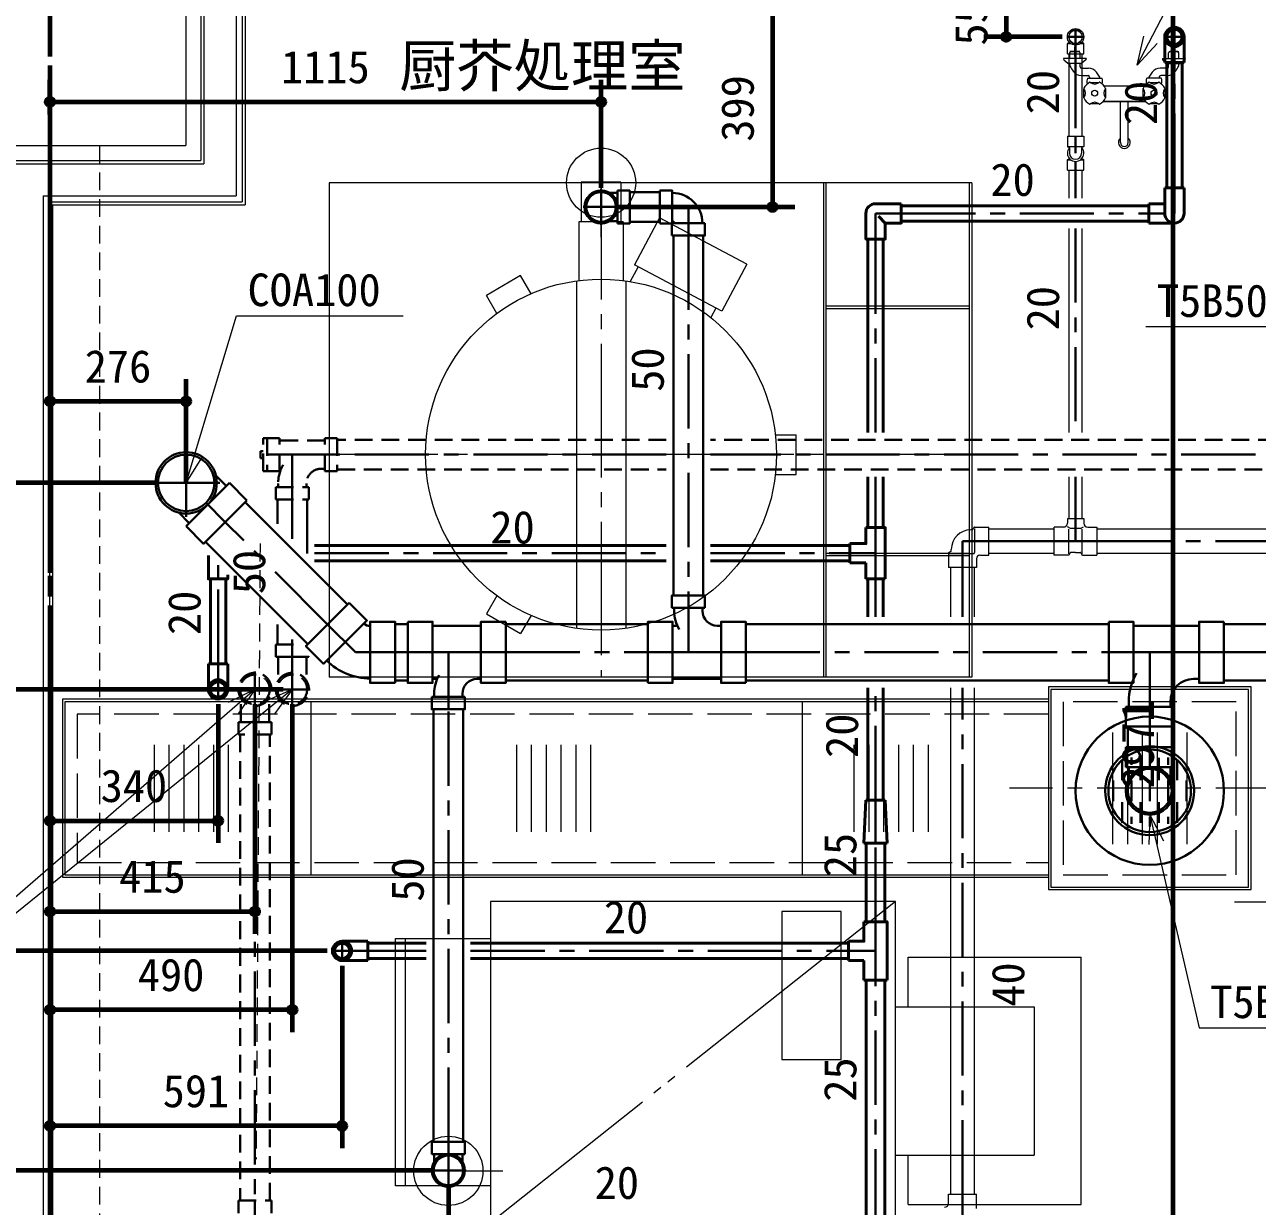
# Model space of a CAD drawing. Units: millimetres at full size, sheet at 1:30. Extents: x -16828 to 149130, y 47892 to 100313.
# Drawn here: x -5866 to -3372, y 61130 to 63521 of the extents above; entities that cross this region are included whole.
import ezdxf
from ezdxf.enums import TextEntityAlignment as Align

# ---------------------------------------------------------------- set-up
doc = ezdxf.new("R2010")
doc.units = ezdxf.units.MM
doc.header["$LTSCALE"] = 30
doc.header["$PDMODE"] = 32
doc.header["$PDSIZE"] = 15
for name, pattern in [('CHAIN1', [8, 5, -1, 1, -1]), ('CHAIN2', [12, 9, -1, 1, -1]), ('DASHED1', [1.8, 1.2, -0.6]), ('DASHED3', [4, 3, -1]), ('DOUBLE_CHAIN1', [8.8, 5, -1, 0.6, -0.6, 0.6, -1]), ('LONG_DOUBLE_CHAIN', [21.8, 18, -1, 0.6, -0.6, 0.6, -1])]:
    doc.linetypes.add(name, pattern=pattern)
for name, color, linetype, lineweight in [('0-0', 7, 'CHAIN2', 15), ('0-1', 7, 'Continuous', 15), ('2-0_通芯', 7, 'DOUBLE_CHAIN1', 15), ('2-1_躯体', 7, 'Continuous', 15), ('2-2_間仕切り芯', 7, 'DOUBLE_CHAIN1', 15), ('2-3_間仕切り', 7, 'Continuous', 15), ('2-B_金物', 7, 'Continuous', 15), ('3-2_AIHO56-排水接続', 7, 'Continuous', 15), ('3-4_AIHO30-厨房機器', 7, 'Continuous', 15), ('3-5_AIHO31-厨房機器中心線', 7, 'CHAIN2', 15), ('3-8_AIHO30-厨房機器LL', 7, 'Continuous', 15), ('3-9_AIHO32-厨房機器補助線', 7, 'LONG_DOUBLE_CHAIN', 15), ('9-6_無題7', 7, 'Continuous', 15), ('9-9_配管－汚水１：硬質塩ビ管（ＤＶ）', 2, 'Continuous', 30), ('9-A_配管－給水３：ＶＬＰ(ＶＤ)', 5, 'Continuous', 40), ('9-B_配管－給湯１２：ＨＴＬＰ（ＵＸ）', 3, 'Continuous', 20), ('9-E_配管－給湯１：ＣＵＰ(Ｍ)', 1, 'Continuous', 60)]:
    doc.layers.add(name, color=color, linetype=linetype, lineweight=lineweight)
doc.layers.add('4-8_AIHO12-部屋名', color=7, linetype='Continuous')
doc.styles.add('ＭＳ ゴシック', font='')
doc.styles.get('ＭＳ ゴシック').set_extended_font_data('MS Gothic')

msp = doc.modelspace()

# ---------------------------------------------------------------- linework, layer by layer
at = {"layer": '0-0', "color": 1, "lineweight": 60}
msp.add_line((-5815.04, 68105.86), (-5815.04, 49250.86), dxfattribs=at)
at = {"layer": '0-1'}
for p in [(-5540.04, 63845.86), (-6110.04, 63275.86)]:
    msp.add_line(p, (-5540.04, 63275.86), dxfattribs=at)
at = {"layer": '0-1', "linetype": 'DASHED1'}
msp.add_line((-5715.04, 63275.86), (-5715.04, 55775.86), dxfattribs=at)
at = {"layer": '2-0_通芯', "color": 1, "lineweight": 60}
msp.add_line((-5815.04, 68105.86), (-5815.04, 49619.89), dxfattribs=at)
at = {"layer": '2-1_躯体'}
for p in [(-5540.04, 63845.86), (-6110.04, 63275.86)]:
    msp.add_line(p, (-5540.04, 63275.86), dxfattribs=at)
at = {"layer": '2-2_間仕切り芯'}
msp.add_line((-3418.52, 61745.86), (831.97, 61745.86), dxfattribs=at)
at = {"layer": '2-3_間仕切り'}
for p, q in [((-5510.04, 63635.86), (-5510.04, 63245.86)), ((-5503.54, 63629.36), (-5503.54, 63239.36)), ((-5438.54, 63564.36), (-5438.54, 63174.36)), ((-5426.04, 63551.86), (-5426.04, 63161.86)), ((-5420.04, 63545.86), (-5420.04, 63155.86)), ((-5900.04, 63245.86), (-5510.04, 63245.86)), ((-5893.54, 63239.36), (-5503.54, 63239.36)), ((-5828.54, 63174.36), (-5438.54, 63174.36)), ((-5828.54, 63174.36), (-5828.54, 60778.36)), ((-5816.04, 63161.86), (-5816.04, 60778.36)), ((-5816.04, 63161.86), (-5426.04, 63161.86)), ((-5810.04, 63155.86), (-5420.04, 63155.86)), ((-5810.04, 63155.86), (-5810.04, 60790.86))]:
    msp.add_line(p, q, dxfattribs=at)
at = {"layer": '2-B_金物'}
for p, q in [((-3795.04, 62180.86), (-3795.04, 61770.86)), ((-3790.04, 62175.86), (-3790.04, 61775.86)), ((-3390.04, 62175.86), (-3790.04, 62175.86)), ((-3390.04, 61775.86), (-3390.04, 62175.86)), ((-5790.04, 62155.86), (-5790.04, 61795.86)), ((-3795.04, 62155.86), (-5790.04, 62155.86)), ((-5785.04, 62150.86), (-5785.04, 61800.86)), ((-3795.04, 62150.86), (-5785.04, 62150.86)), ((-5287.04, 62150.86), (-5287.04, 61800.86)), ((-4293.04, 62150.86), (-4293.04, 61800.86)), ((-3665.04, 62088.97), (-3665.04, 61862.75)), ((-3635.04, 62088.97), (-3635.04, 61862.75)), ((-3605.04, 62088.97), (-3605.04, 61862.75)), ((-3575.04, 62088.97), (-3575.04, 61862.75)), ((-3545.04, 62088.97), (-3545.04, 61862.75)), ((-3515.04, 62088.97), (-3515.04, 61862.75)), ((-5604.33, 62063.97), (-5604.33, 61887.75)), ((-5574.33, 62063.97), (-5574.33, 61887.75)), ((-5544.33, 62063.97), (-5544.33, 61887.75)), ((-5514.33, 62063.97), (-5514.33, 61887.75)), ((-5484.33, 62063.97), (-5484.33, 61887.75)), ((-5454.33, 62063.97), (-5454.33, 61887.75)), ((-4871.39, 62063.97), (-4871.39, 61887.75)), ((-4841.39, 62063.97), (-4841.39, 61887.75)), ((-4811.39, 62063.97), (-4811.39, 61887.75)), ((-4781.39, 62063.97), (-4781.39, 61887.75)), ((-4751.39, 62063.97), (-4751.39, 61887.75)), ((-4721.39, 62063.97), (-4721.39, 61887.75)), ((-4188.58, 62063.97), (-4188.58, 61887.75)), ((-4158.58, 62063.97), (-4158.58, 61887.75)), ((-4128.58, 62063.97), (-4128.58, 61887.75)), ((-4098.58, 62063.97), (-4098.58, 61887.75)), ((-4068.58, 62063.97), (-4068.58, 61887.75)), ((-4038.58, 62063.97), (-4038.58, 61887.75)), ((-5790.04, 61795.86), (-3795.04, 61795.86)), ((-5785.04, 61800.86), (-3795.04, 61800.86)), ((-3795.04, 61770.86), (-3385.04, 61770.86)), ((-3790.04, 61775.86), (-3390.04, 61775.86))]:
    msp.add_line(p, q, dxfattribs=at)
at = {"layer": '2-B_金物', "linetype": 'DASHED3'}
for p, q in [((-3415.04, 62150.86), (-3765.04, 62150.86)), ((-3765.04, 62150.86), (-3765.04, 61800.86)), ((-3415.04, 61800.86), (-3415.04, 62150.86)), ((-5760.04, 62125.86), (-5760.04, 61825.86)), ((-3795.04, 62125.86), (-5760.04, 62125.86)), ((-5760.04, 61825.86), (-3795.04, 61825.86)), ((-3765.04, 61800.86), (-3415.04, 61800.86))]:
    msp.add_line(p, q, dxfattribs=at)
at = {"layer": '2-B_金物', "linetype": 'CHAIN1'}
msp.add_line((-3306.54, 61975.86), (-3873.54, 61975.86), dxfattribs=at)
at = {"layer": '2-B_金物'}
msp.add_lwpolyline([(-3385.04, 61770.86), (-3385.04, 62180.86), (-3795.04, 62180.86)], dxfattribs=at)
at = {"layer": '3-2_AIHO56-排水接続'}
for p, q in [((-4700.04, 63090.86), (-4700.04, 63310.86)), ((-4590.04, 63200.86), (-4810.04, 63200.86)), ((-5009.04, 61311.86), (-5009.04, 61091.86)), ((-5119.04, 61201.86), (-4899.04, 61201.86))]:
    msp.add_line(p, q, dxfattribs=at)
at = {"layer": '3-2_AIHO56-排水接続', "linetype": 'DASHED1'}
msp.add_line((-5390.04, 62470.86), (-5398.04, 61225.86), dxfattribs=at)
at = {"layer": '3-2_AIHO56-排水接続'}
for centre in [(-4700.04, 63200.86), (-5009.04, 61201.86)]:
    msp.add_circle(centre, 70, dxfattribs=at)
at = {"layer": '3-4_AIHO30-厨房機器'}
for p, q in [((-5250.04, 63200.86), (-5250.04, 62200.86)), ((-4740.04, 63200.86), (-5250.04, 63200.86)), ((-3950.04, 63200.86), (-4660.04, 63200.86)), ((-3950.04, 63200.86), (-3950.04, 62200.86)), ((-3950.04, 62200.86), (-5250.04, 62200.86)), ((-4924.04, 61746.86), (-4924.04, 61096.86)), ((-4104.04, 61746.86), (-4924.04, 61746.86)), ((-4104.04, 61096.86), (-4104.04, 61746.86)), ((-5116.04, 61671.86), (-4924.04, 61671.86)), ((-4079.04, 61633.86), (-3729.04, 61633.86)), ((-4079.04, 61533.86), (-4079.04, 61633.86)), ((-3729.04, 61133.86), (-3729.04, 61633.86)), ((-4104.04, 61533.86), (-3824.04, 61533.86)), ((-3824.04, 61533.86), (-3824.04, 61233.86)), ((-4104.04, 61233.86), (-3824.04, 61233.86)), ((-4079.04, 61133.86), (-4079.04, 61233.86)), ((-4079.04, 61133.86), (-3729.04, 61133.86))]:
    msp.add_line(p, q, dxfattribs=at)
msp.add_lwpolyline([(-4334.04, 61426.86), (-4214.04, 61426.86), (-4214.04, 61726.86), (-4334.04, 61726.86)], close=True, dxfattribs=at)
msp.add_lwpolyline([(-4924.04, 61171.86), (-5116.04, 61171.86), (-5116.04, 61671.86)], dxfattribs=at)
msp.add_circle((-4700.04, 62650.86), 355, dxfattribs=at)
at = {"layer": '3-5_AIHO31-厨房機器中心線'}
for p, q in [((-4700.04, 63234.81), (-4700.04, 62200.86)), ((-3950.04, 62650.86), (-5250.04, 62650.86))]:
    msp.add_line(p, q, dxfattribs=at)
at = {"layer": '3-8_AIHO30-厨房機器LL'}
for p, q in [((-4740.04, 63201.87), (-4740.04, 63121.87)), ((-4660.04, 63201.87), (-4740.04, 63201.87)), ((-4660.04, 63201.87), (-4660.04, 63121.87)), ((-4250.04, 63200.86), (-4250.04, 62200.86)), ((-4245.04, 63200.86), (-4245.04, 62200.86)), ((-3955.04, 63200.86), (-3955.04, 62200.86)), ((-4581.56, 63130.05), (-4632.31, 63034.67)), ((-4405, 63036.1), (-4581.56, 63130.05)), ((-4655.04, 63121.87), (-4745.04, 63121.87)), ((-4745.04, 63121.87), (-4745.04, 63003.29)), ((-4655.04, 63121.87), (-4655.04, 63003.29)), ((-4625.25, 63030.91), (-4641.19, 63000.95)), ((-4455.75, 62940.72), (-4632.31, 63034.67)), ((-4405, 63036.1), (-4455.75, 62940.72)), ((-4862.9, 63012.95), (-4932.18, 62972.95)), ((-4841.77, 62976.34), (-4862.9, 63012.95)), ((-4750.04, 63002.32), (-4750.04, 62299.4)), ((-4650.04, 63002.32), (-4650.04, 62299.4)), ((-4911.05, 62936.34), (-4932.18, 62972.95)), ((-3955.04, 62950.86), (-4245.04, 62950.86)), ((-4468.11, 62947.29), (-4478.32, 62928.11)), ((-3955.04, 62945.86), (-4245.04, 62945.86)), ((-4347.3, 62690.86), (-4305.04, 62690.86)), ((-4305.04, 62610.86), (-4305.04, 62690.86)), ((-4347.3, 62610.86), (-4305.04, 62610.86)), ((-3955.04, 62450.86), (-4245.04, 62450.86)), ((-3955.04, 62445.86), (-4245.04, 62445.86)), ((-4841.77, 62325.38), (-4862.9, 62288.78)), ((-5096.04, 61171.86), (-5096.04, 61671.86))]:
    msp.add_line(p, q, dxfattribs=at)
msp.add_lwpolyline([(-4911.05, 62365.38), (-4932.18, 62328.78), (-4862.9, 62288.78)], dxfattribs=at)
at = {"layer": '3-9_AIHO32-厨房機器補助線'}
msp.add_line((-4104.04, 61746.86), (-4924.04, 61096.86), dxfattribs=at)
at = {"layer": '9-6_無題7'}
for p, q in [((-3615.24, 63438.52), (-3299.22, 64044.63)), ((-3741.37, 63456.01), (-3741.37, 63476.01)), ((-3615.24, 63438.52), (-3602.22, 63497.09)), ((-3615.24, 63438.52), (-3574.68, 63482.73)), ((-3541.37, 63456.01), (-3541.37, 63476.01)), ((-3718.37, 63452.01), (-3764.37, 63452.01)), ((-3764.37, 63452.01), (-3764.37, 63451.17)), ((-3763.48, 63449.26), (-3755.43, 63442.48)), ((-3751.85, 63463.78), (-3749.62, 63466.01)), ((-3751.85, 63452.01), (-3751.85, 63463.78)), ((-3731.37, 63466.01), (-3751.37, 63466.01)), ((-3749.62, 63466.01), (-3733.12, 63466.01)), ((-3733.12, 63466.01), (-3730.87, 63463.76)), ((-3730.87, 63452.01), (-3730.87, 63463.76)), ((-3719.26, 63449.26), (-3727.31, 63442.48)), ((-3718.37, 63452.01), (-3718.37, 63451.17)), ((-3564.37, 63452.01), (-3518.37, 63452.01)), ((-3564.37, 63452.01), (-3564.37, 63451.17)), ((-3563.48, 63449.26), (-3555.43, 63442.48)), ((-3551.87, 63463.76), (-3549.62, 63466.01)), ((-3551.87, 63452.01), (-3551.87, 63463.76)), ((-3551.37, 63466.01), (-3531.37, 63466.01)), ((-3533.12, 63466.01), (-3549.62, 63466.01)), ((-3530.89, 63463.78), (-3533.12, 63466.01)), ((-3530.89, 63452.01), (-3530.89, 63463.78)), ((-3519.26, 63449.26), (-3527.31, 63442.48)), ((-3518.37, 63452.01), (-3518.37, 63451.17)), ((-3728.6, 63442.01), (-3754.14, 63442.01)), ((-3751.85, 63440), (-3751.85, 63442.01)), ((-3730.89, 63439.99), (-3730.87, 63439.99)), ((-3730.87, 63435.51), (-3730.87, 63442.01)), ((-3727.87, 63432.51), (-3713.72, 63432.51)), ((-3554.87, 63432.51), (-3569.03, 63432.51)), ((-3554.14, 63442.01), (-3528.6, 63442.01)), ((-3551.87, 63435.51), (-3551.87, 63442.01)), ((-3551.85, 63439.99), (-3551.87, 63439.99)), ((-3530.89, 63440), (-3530.89, 63442.01)), ((-3728.33, 63417.51), (-3714.87, 63417.51)), ((-3715.62, 63412.51), (-3687.12, 63412.51)), ((-3711.87, 63414.51), (-3711.87, 63412.51)), ((-3567.12, 63412.51), (-3595.62, 63412.51)), ((-3570.87, 63414.51), (-3570.87, 63412.51)), ((-3554.41, 63417.51), (-3567.87, 63417.51)), ((-3600.86, 63396.01), (-3681.88, 63396.01)), ((-3598.31, 63365.01), (-3684.43, 63365.01)), ((-3684.43, 63365.01), (-3598.31, 63365.01)), ((-3649.37, 63282.01), (-3649.37, 63365.01)), ((-3633.37, 63282.01), (-3633.37, 63365.01)), ((-5539.51, 62593.61), (-5437.77, 62931.37)), ((-5437.77, 62931.37), (-5100.27, 62931.37)), ((-3305.52, 62909.46), (-3598.02, 62909.46)), ((-5539.51, 62593.61), (-5537.66, 62653.58)), ((-5539.51, 62593.61), (-5507.93, 62644.62)), ((-5324.73, 62175.86), (-6469.77, 61248.96)), ((-5400.35, 62175.86), (-6469.77, 61248.96)), ((-5400.35, 62175.86), (-5454.32, 62149.64)), ((-5400.35, 62175.86), (-5433.98, 62126.17)), ((-5324.73, 62175.86), (-5379.54, 62151.47)), ((-5324.73, 62175.86), (-5360, 62127.33)), ((-3590.04, 61922.36), (-3592.08, 61862.4)), ((-3590.04, 61922.36), (-3490.09, 61491.05)), ((-3590.04, 61922.36), (-3561.83, 61869.41)), ((-3490.09, 61491.05), (-3197.59, 61491.05))]:
    msp.add_line(p, q, dxfattribs=at)
at = {"layer": '9-6_無題7', "color": 2, "lineweight": 30}
for p, q in [((-3645.71, 62033.73), (-3645.71, 61991.98)), ((-3627.15, 62023.49), (-3627.15, 62038.13)), ((-3608.6, 62037.27), (-3608.6, 61991.98)), ((-3590.04, 62023.49), (-3590.04, 62043.49)), ((-3571.48, 62037.27), (-3571.48, 61991.98)), ((-3552.93, 62023.49), (-3552.93, 62038.13)), ((-3534.37, 62033.73), (-3534.37, 61991.98)), ((-3608.6, 62005.86), (-3608.6, 62009.59)), ((-3571.48, 62005.86), (-3571.48, 62009.59)), ((-3664.26, 61991.74), (-3664.26, 61949.99)), ((-3627.15, 61991.74), (-3627.15, 61949.99)), ((-3590.04, 61991.74), (-3590.04, 61949.99)), ((-3552.93, 61991.74), (-3552.93, 61949.99)), ((-3515.82, 61991.74), (-3515.82, 61949.99)), ((-3645.71, 61947.58), (-3645.71, 61905.83)), ((-3608.6, 61947.58), (-3608.6, 61905.83)), ((-3608.6, 61935.86), (-3608.6, 61932.13)), ((-3571.48, 61947.58), (-3571.48, 61905.83)), ((-3571.48, 61935.86), (-3571.48, 61932.13)), ((-3534.37, 61947.58), (-3534.37, 61905.83)), ((-3627.15, 61918.24), (-3627.15, 61903.59)), ((-3590.04, 61918.24), (-3590.04, 61898.24)), ((-3552.93, 61918.24), (-3552.93, 61903.59))]:
    msp.add_line(p, q, dxfattribs=at)
at = {"layer": '9-6_無題7', "color": 2, "linetype": 'DASHED1', "lineweight": 30}
msp.add_lwpolyline([(-5375.73, 62684.36), (-5375.73, 62617.36), (-5383.73, 62617.36), (-5383.73, 62684.36)], close=True, dxfattribs=at)
msp.add_lwpolyline([(-5383.73, 62643.86), (-5389.23, 62643.86), (-5389.23, 62657.86), (-5383.73, 62657.86)], dxfattribs=at)
at = {"layer": '9-6_無題7'}
for centre in [(-3701.37, 63382.01), (-3581.37, 63382.01)]:
    msp.add_circle(centre, 6, dxfattribs=at)
at = {"layer": '9-6_無題7', "color": 2, "lineweight": 30}
for radius in [150, 90, 83.5]:
    msp.add_circle((-3590.04, 61970.86), radius, dxfattribs=at)
at = {"layer": '9-6_無題7'}
for centre, radius, start, end in [((-3761.87, 63451.17), 2.5, 180, 229.89908), ((-3720.87, 63451.17), 2.5, 310.10091, 0), ((-3561.87, 63451.17), 2.5, 180, 229.89908), ((-3520.87, 63451.17), 2.5, 310.10091, 0), ((-3754.14, 63444.01), 2, 229.89908, 270), ((-3743.85, 63440), 8, 180, 208.43881), ((-3645.36, 63493.33), 120, 208.43881, 213.93605), ((-3728.33, 63437.51), 20, 213.93605, 270), ((-3727.87, 63435.51), 3, 180, 270), ((-3728.6, 63444.01), 2, 270, 310.10091), ((-3713.72, 63412.51), 20, 37.36063, 90), ((-3793.2, 63351.82), 120, 32.62115, 37.36853), ((-3489.54, 63351.82), 120, 142.63145, 147.37883), ((-3569.03, 63412.51), 20, 90, 142.63936), ((-3554.14, 63444.01), 2, 229.89908, 270), ((-3554.87, 63435.51), 3, 270, 0), ((-3554.41, 63437.51), 20, 270, 326.06393), ((-3637.38, 63493.33), 120, 326.06393, 331.56117), ((-3538.89, 63440), 8, 331.56117, 0), ((-3528.6, 63444.01), 2, 270, 310.10091), ((-3701.37, 63382.01), 24, 113.59834, 155.48686), ((-3707.05, 63406.76), 10.32, 146.14497, 212.46432), ((-3714.87, 63414.51), 3, 0, 90), ((-3710.58, 63403.08), 1, 84.69443, 113.59834), ((-3701.37, 63502.23), 98.58, 264.69443, 275.30556), ((-3701.37, 63414.51), 14, 230.49223, 309.50775), ((-3692.16, 63403.08), 1, 66.40164, 95.30556), ((-3698.87, 63412.21), 8, 2.13161, 32.70181), ((-3701.37, 63382.01), 24, 23.59834, 66.40164), ((-3695.69, 63406.76), 10.32, 327.53566, 33.85501), ((-3581.37, 63382.01), 24, 113.59834, 156.40164), ((-3587.05, 63406.76), 10.32, 146.14497, 212.46432), ((-3583.87, 63412.21), 8, 147.29817, 177.86838), ((-3590.58, 63403.08), 1, 84.69443, 113.59834), ((-3581.37, 63502.23), 98.58, 264.69443, 275.30556), ((-3581.37, 63414.51), 14, 230.49223, 309.50775), ((-3572.16, 63403.08), 1, 66.40164, 95.30556), ((-3581.37, 63382.01), 24, 24.51312, 66.40164), ((-3567.87, 63414.51), 3, 90, 180), ((-3575.69, 63406.76), 10.32, 327.53566, 33.85501), ((-3722.45, 63391.21), 1, 145.36444, 185.30556), ((-3821.6, 63382.01), 98.58, 354.69443, 5.30556), ((-3722.45, 63372.8), 1, 174.69443, 203.59834), ((-3733.87, 63382.01), 14, 320.49223, 39.50775), ((-3668.65, 63382.01), 14.22, 140.92909, 219.07089), ((-3581.15, 63382.01), 98.58, 174.69443, 185.30556), ((-3680.29, 63391.21), 1, 354.69443, 23.59834), ((-3680.29, 63372.8), 1, 336.40164, 5.30556), ((-3602.45, 63391.21), 1, 156.40164, 185.30556), ((-3701.6, 63382.01), 98.58, 354.69443, 5.30556), ((-3602.45, 63372.8), 1, 174.69443, 203.59834), ((-3614.09, 63382.01), 14.22, 320.92909, 39.07089), ((-3548.87, 63382.01), 14, 140.49223, 219.50775), ((-3461.15, 63382.01), 98.58, 174.69443, 185.30556), ((-3560.29, 63391.21), 1, 354.69443, 34.63554), ((-3560.29, 63372.8), 1, 336.40164, 5.30556), ((-3701.37, 63382.01), 24, 203.59834, 246.40164), ((-3710.58, 63360.93), 1, 246.40164, 275.30556), ((-3701.37, 63261.78), 98.58, 84.69443, 95.30556), ((-3701.37, 63349.51), 14, 50.49223, 129.50775), ((-3692.16, 63360.93), 1, 264.69443, 293.59834), ((-3701.37, 63382.01), 24, 293.59834, 336.40164), ((-3581.37, 63382.01), 24, 203.59834, 246.40164), ((-3590.58, 63360.93), 1, 246.40164, 275.30556), ((-3581.37, 63261.78), 98.58, 84.69443, 95.30556), ((-3581.37, 63349.51), 14, 50.49223, 129.50775), ((-3572.16, 63360.93), 1, 264.69443, 293.59834), ((-3581.37, 63382.01), 24, 293.59834, 336.40164), ((-3641.37, 63282.01), 11.85, 132.46234, 47.53764), ((-3641.37, 63282.01), 8, 180, 0)]:
    msp.add_arc(centre, radius, start, end, dxfattribs=at)
at = {"layer": '9-9_配管－汚水１：硬質塩ビ管（ＤＶ）', "linetype": 'CHAIN1'}
for p, q in [((-4700.04, 63115.86), (-4700.04, 63187.86)), ((-4736.04, 63151.86), (-4664.04, 63151.86)), ((-4642.04, 63151.86), (-4670.04, 63151.86)), ((-4581.38, 63151.86), (-4642.04, 63151.86)), ((-4581.38, 63151.86), (-4523.38, 63151.86)), ((-4523.38, 63093.86), (-4523.38, 63151.86)), ((-4523.38, 63093.86), (-4523.38, 62365.86)), ((-5539.51, 62525.21), (-5539.51, 62662.01)), ((-5375.73, 62650.86), (-5324.73, 62650.86)), ((-5233.73, 62650.86), (-5324.73, 62650.86)), ((-5324.73, 62559.86), (-5324.73, 62650.86)), ((-4568.38, 62650.86), (-5233.73, 62650.86)), ((-3136.19, 62650.86), (-4478.38, 62650.86)), ((-5607.91, 62593.61), (-5471.11, 62593.61)), ((-5460.31, 62514.41), (-5499.21, 62553.31)), ((-5324.73, 62480.65), (-5324.73, 62559.86)), ((-5253.33, 62307.43), (-5460.31, 62514.41)), ((-4523.38, 62365.86), (-4523.38, 62250.86)), ((-5253.33, 62307.43), (-5196.76, 62250.86)), ((-5324.73, 62266.86), (-5324.73, 62277)), ((-5324.73, 62266.86), (-5324.73, 62205.86)), ((-5116.76, 62250.86), (-5196.76, 62250.86)), ((-5116.76, 62250.86), (-5091.04, 62250.86)), ((-5091.04, 62250.86), (-5009.04, 62250.86)), ((-4893.04, 62250.86), (-5009.04, 62250.86)), ((-5009.04, 62135.86), (-5009.04, 62250.86)), ((-4893.04, 62250.86), (-4605.38, 62250.86)), ((-4605.38, 62250.86), (-4523.38, 62250.86)), ((-4407.38, 62250.86), (-4523.38, 62250.86)), ((-4407.38, 62250.86), (-3673.04, 62250.86)), ((-3673.04, 62250.86), (-3590.04, 62250.86)), ((-3440.04, 62250.86), (-3590.04, 62250.86)), ((-3590.04, 62100.86), (-3590.04, 62250.86)), ((-3440.04, 62250.86), (-3188.04, 62250.86)), ((-5400.35, 62139.86), (-5400.35, 62211.86)), ((-5324.73, 62139.86), (-5324.73, 62211.86)), ((-5436.35, 62175.86), (-5364.35, 62175.86)), ((-5360.73, 62175.86), (-5288.73, 62175.86)), ((-5400.35, 62084.86), (-5400.35, 62145.86)), ((-5009.04, 61260.86), (-5009.04, 62135.86)), ((-3590.04, 62058.86), (-3590.04, 62100.86)), ((-5400.35, 62084.86), (-5400.35, 61141.61)), ((-3590.04, 62058.86), (-3590.04, 62015.36)), ((-5009.04, 61260.86), (-5009.04, 61232.86)), ((-5009.04, 61166.86), (-5009.04, 61238.86)), ((-5045.04, 61202.86), (-4973.04, 61202.86)), ((-5400.35, 61141.61), (-5400.35, 61050.61))]:
    msp.add_line(p, q, dxfattribs=at)
at = {"layer": '9-9_配管－汚水１：硬質塩ビ管（ＤＶ）'}
for p, q in [((-4667.04, 63180.36), (-4682.43, 63180.36)), ((-4667.04, 63185.36), (-4642.04, 63185.36)), ((-4667.04, 63185.36), (-4667.04, 63154.74)), ((-4581.38, 63181.86), (-4642.04, 63181.86)), ((-4581.38, 63118.36), (-4581.38, 63185.36)), ((-4667.04, 63118.36), (-4667.04, 63148.98)), ((-4667.04, 63123.36), (-4682.43, 63123.36)), ((-4642.04, 63121.86), (-4581.38, 63121.86)), ((-4556.88, 63093.86), (-4556.88, 63118.86)), ((-4489.88, 63118.86), (-4556.88, 63118.86)), ((-4553.38, 63093.86), (-4553.38, 62365.86)), ((-4493.38, 62365.86), (-4493.38, 63093.86)), ((-5458.19, 62587.25), (-5479.29, 62608.34)), ((-5451.83, 62593.61), (-5495.67, 62549.77)), ((-5451.83, 62593.61), (-5416.47, 62558.26)), ((-5539.51, 62505.93), (-5495.67, 62549.77)), ((-5213.02, 62347.73), (-5420.01, 62554.72)), ((-5354.73, 62559.86), (-5354.73, 62510.65)), ((-5294.73, 62450.65), (-5294.73, 62559.86)), ((-5533.15, 62512.29), (-5554.24, 62533.39)), ((-5500.62, 62474.11), (-5293.63, 62267.12)), ((-4556.88, 62340.86), (-4489.88, 62340.86)), ((-4552.06, 62334.58), (-4552.06, 62340.86)), ((-4494.86, 62334.68), (-4494.86, 62340.86)), ((-5354.73, 62307), (-5354.73, 62266.86)), ((-5091.04, 62307.86), (-5116.76, 62307.86)), ((-4943.04, 62304.76), (-5041.04, 62304.76)), ((-4605.38, 62307.86), (-4893.04, 62307.86)), ((-4555.38, 62304.76), (-4545.74, 62304.76)), ((-4464.94, 62304.76), (-4457.38, 62304.76)), ((-3673.04, 62307.86), (-4407.38, 62307.86)), ((-3490.04, 62304.76), (-3623.04, 62304.76)), ((-3188.04, 62307.86), (-3440.04, 62307.86)), ((-5116.76, 62193.86), (-5091.04, 62193.86)), ((-5041.04, 62196.96), (-5031.4, 62196.96)), ((-4950.6, 62196.96), (-4943.04, 62196.96)), ((-4893.04, 62193.86), (-4605.38, 62193.86)), ((-4457.38, 62196.96), (-4555.38, 62196.96)), ((-4407.38, 62193.86), (-3673.04, 62193.86)), ((-3623.04, 62196.96), (-3622.59, 62196.96)), ((-3501.71, 62196.96), (-3490.04, 62196.96)), ((-3440.04, 62193.86), (-3188.04, 62193.86)), ((-5042.54, 62160.86), (-4975.54, 62160.86)), ((-5037.71, 62167.15), (-5037.71, 62160.86)), ((-4980.52, 62167.04), (-4980.52, 62160.86)), ((-3632.35, 62150.83), (-3632.35, 62140.86)), ((-3547.95, 62150.72), (-3547.95, 62140.86)), ((-5039.04, 62135.86), (-5039.04, 61260.86)), ((-4979.04, 61260.86), (-4979.04, 62135.86)), ((-3638.54, 62140.86), (-3541.54, 62140.86)), ((-3634.54, 62100.86), (-3634.54, 62058.86)), ((-3545.54, 62058.86), (-3545.54, 62100.86)), ((-3638.54, 62018.86), (-3638.54, 62058.86)), ((-3638.54, 62018.86), (-3596.99, 62018.86)), ((-3632.04, 62018.86), (-3632.04, 61995.11)), ((-3541.54, 62018.86), (-3583.09, 62018.86)), ((-3548.04, 62018.86), (-3548.04, 61995.11)), ((-5042.54, 61235.86), (-5042.54, 61260.86)), ((-5042.54, 61235.86), (-5014.81, 61235.86)), ((-5037.54, 61235.86), (-5037.54, 61220.47)), ((-4975.54, 61235.86), (-5003.27, 61235.86)), ((-4980.54, 61235.86), (-4980.54, 61220.47))]:
    msp.add_line(p, q, dxfattribs=at)
at = {"layer": '9-9_配管－汚水１：硬質塩ビ管（ＤＶ）', "linetype": 'DASHED1'}
for p, q in [((-5258.73, 62679.46), (-5350.73, 62679.46)), ((-4568.38, 62680.86), (-5233.73, 62680.86)), ((1849.27, 62680.86), (-4478.38, 62680.86)), ((-5350.73, 62622.26), (-5347.08, 62622.26)), ((-5266.28, 62622.26), (-5258.73, 62622.26)), ((-5233.73, 62620.86), (-4568.38, 62620.86)), ((-4478.38, 62620.86), (-3132.54, 62620.86)), ((-5358.23, 62584.86), (-5291.23, 62584.86)), ((-5353.4, 62592.45), (-5353.4, 62584.86)), ((-5296.2, 62592.34), (-5296.2, 62584.86)), ((-5358.23, 62266.86), (-5308.9, 62266.86)), ((-5358.23, 62241.86), (-5358.23, 62266.86)), ((-5358.23, 62241.86), (-5324.73, 62241.86)), ((-5353.23, 62241.86), (-5353.23, 62193.47)), ((-5291.23, 62241.86), (-5324.73, 62241.86)), ((-5296.23, 62241.86), (-5296.23, 62193.47)), ((-5291.23, 62242.65), (-5291.23, 62241.86)), ((-5428.85, 62109.86), (-5428.85, 62158.25)), ((-5371.85, 62109.86), (-5371.85, 62158.25)), ((-5433.85, 62109.86), (-5400.35, 62109.86)), ((-5366.85, 62109.86), (-5400.35, 62109.86)), ((-5366.85, 62109.86), (-5366.85, 62084.86)), ((-5430.35, 62084.86), (-5430.35, 61141.61)), ((-5370.35, 61141.61), (-5370.35, 62084.86))]:
    msp.add_line(p, q, dxfattribs=at)
at = {"layer": '9-9_配管－汚水１：硬質塩ビ管（ＤＶ）'}
for points in [[(-4642.04, 63185.36), (-4642.04, 63118.36), (-4667.04, 63118.36)], [(-4581.38, 63118.36), (-4556.38, 63118.36), (-4556.38, 63185.36), (-4581.38, 63185.36)], [(-4556.88, 63093.86), (-4489.88, 63093.86), (-4489.88, 63118.86)], [(-5416.47, 62558.26), (-5504.16, 62470.57), (-5539.51, 62505.93)], [(-4556.88, 62340.86), (-4556.88, 62365.86), (-4489.88, 62365.86), (-4489.88, 62340.86)], [(-5042.54, 62160.86), (-5042.54, 62135.86), (-4975.54, 62135.86), (-4975.54, 62160.86)], [(-3638.54, 62140.86), (-3638.54, 62100.86), (-3541.54, 62100.86), (-3541.54, 62140.86)], [(-3638.54, 62058.86), (-3541.54, 62058.86), (-3541.54, 62018.86)], [(-5042.54, 61260.86), (-4975.54, 61260.86), (-4975.54, 61235.86)]]:
    msp.add_lwpolyline(points, dxfattribs=at)
at = {"layer": '9-9_配管－汚水１：硬質塩ビ管（ＤＶ）', "linetype": 'DASHED1'}
for points in [[(-5375.73, 62684.36), (-5375.73, 62617.36), (-5350.73, 62617.36), (-5350.73, 62684.36)], [(-5233.73, 62684.36), (-5233.73, 62617.36), (-5258.73, 62617.36), (-5258.73, 62684.36)]]:
    msp.add_lwpolyline(points, close=True, dxfattribs=at)
for points in [[(-5358.23, 62584.86), (-5358.23, 62559.86), (-5291.23, 62559.86), (-5291.23, 62584.86)], [(-5366.85, 62084.86), (-5433.85, 62084.86), (-5433.85, 62109.86)], [(-5433.85, 61116.61), (-5433.85, 61141.61), (-5366.85, 61141.61), (-5366.85, 61116.61)]]:
    msp.add_lwpolyline(points, dxfattribs=at)
at = {"layer": '9-9_配管－汚水１：硬質塩ビ管（ＤＶ）'}
for points in [[(-5209.49, 62351.27), (-5173.71, 62315.49), (-5261.39, 62227.81), (-5297.17, 62263.59)], [(-5116.76, 62188.86), (-5167.36, 62188.86), (-5167.36, 62312.86), (-5116.76, 62312.86)], [(-5091.04, 62312.86), (-5091.04, 62188.86), (-5041.04, 62188.86), (-5041.04, 62312.86)], [(-4893.04, 62312.86), (-4893.04, 62188.86), (-4943.04, 62188.86), (-4943.04, 62312.86)], [(-4605.38, 62188.86), (-4605.38, 62312.86), (-4555.38, 62312.86), (-4555.38, 62188.86)], [(-4407.38, 62188.86), (-4407.38, 62312.86), (-4457.38, 62312.86), (-4457.38, 62188.86)], [(-3673.04, 62312.86), (-3673.04, 62188.86), (-3623.04, 62188.86), (-3623.04, 62312.86)], [(-3440.04, 62312.86), (-3440.04, 62188.86), (-3490.04, 62188.86), (-3490.04, 62312.86)]]:
    msp.add_lwpolyline(points, close=True, dxfattribs=at)
for centre, radius in [((-4700.04, 63151.86), 30), ((-5539.51, 62593.61), 57), ((-3590.04, 61970.86), 44.5), ((-5009.04, 61202.86), 30)]:
    msp.add_circle(centre, radius, dxfattribs=at)
at = {"layer": '9-9_配管－汚水１：硬質塩ビ管（ＤＶ）', "linetype": 'DASHED1'}
for centre in [(-5400.35, 62175.86), (-5324.73, 62175.86)]:
    msp.add_circle(centre, 30, dxfattribs=at)
at = {"layer": '9-9_配管－汚水１：硬質塩ビ管（ＤＶ）'}
for centre, radius, start, end in [((-4700.04, 63151.86), 33.5, 90, 180), ((-4700.04, 63151.86), 33.5, 270, 90), ((-4556.38, 63118.86), 61.5, 0, 90), ((-4700.04, 63151.86), 33.5, 180, 270), ((-4556.38, 63118.86), 4.5, 0, 90), ((-5539.51, 62593.61), 62, 90, 180), ((-5539.51, 62593.61), 62, 0, 90), ((-5539.51, 62593.61), 62, 180, 270), ((-5539.51, 62593.61), 62, 270, 0), ((-4477.26, 62334.58), 74.8, 180, 210), ((-4464.94, 62334.68), 29.92, 180, 270), ((-5166.76, 62323.29), 19.43, 225, 270), ((-5166.76, 62323.29), 125.43, 225, 270), ((-4962.91, 62167.15), 74.8, 150, 180), ((-3516.75, 62150.83), 115.6, 150, 180), ((-4950.6, 62167.04), 29.92, 90, 180), ((-3501.71, 62150.72), 46.24, 90, 180), ((-3590.04, 61970.86), 48.5, 0, 180), ((-3590.04, 61970.86), 48.5, 180, 270), ((-3590.04, 61970.86), 48.5, 270, 0), ((-5009.04, 61202.86), 33.5, 0, 180), ((-5009.04, 61202.86), 33.5, 180, 270), ((-5009.04, 61202.86), 33.5, 270, 0)]:
    msp.add_arc(centre, radius, start, end, dxfattribs=at)
at = {"layer": '9-9_配管－汚水１：硬質塩ビ管（ＤＶ）', "linetype": 'DASHED1'}
for centre, radius, start, end in [((-5278.6, 62592.45), 74.8, 150, 180), ((-5266.28, 62592.34), 29.92, 90, 180), ((-5400.35, 62175.86), 33.5, 90, 180), ((-5400.35, 62175.86), 33.5, 0, 90), ((-5324.73, 62175.86), 33.5, 0, 180), ((-5400.35, 62175.86), 33.5, 180, 0), ((-5324.73, 62175.86), 33.5, 180, 270), ((-5324.73, 62175.86), 33.5, 270, 0)]:
    msp.add_arc(centre, radius, start, end, dxfattribs=at)
at = {"layer": '9-A_配管－給水３：ＶＬＰ(ＶＤ)', "color": 2, "linetype": 'CHAIN1', "lineweight": 30}
for p, q in [((-3540.04, 63477.26), (-3540.04, 63514.46)), ((-3558.64, 63495.86), (-3521.44, 63495.86)), ((-3540.04, 63443.86), (-3540.04, 63480.36)), ((-3540.04, 63190.83), (-3540.04, 63443.86)), ((-3540.04, 63190.83), (-3540.04, 63138.83)), ((-4144.78, 63086.83), (-4144.78, 63138.83)), ((-4092.78, 63138.83), (-4144.78, 63138.83)), ((-4092.78, 63138.83), (-3592.04, 63138.83)), ((-3592.04, 63138.83), (-3559.54, 63138.83)), ((-4144.78, 62695.86), (-4144.78, 63086.83)), ((-4144.78, 62503.26), (-4144.78, 62605.86)), ((-4144.78, 62503.26), (-4144.78, 62451.26)), ((-5279.73, 62451.26), (-4568.38, 62451.26)), ((-4478.38, 62451.26), (-4196.78, 62451.26)), ((-4196.78, 62451.26), (-4144.78, 62451.26)), ((-4144.78, 62399.26), (-4144.78, 62451.26)), ((-5475.04, 62399.26), (-5475.04, 62427.32)), ((-5475.04, 62227.86), (-5475.04, 62399.26)), ((-4144.78, 62322.86), (-4144.78, 62399.26)), ((-5475.04, 62227.86), (-5475.04, 62191.36)), ((-5493.64, 62175.86), (-5456.44, 62175.86)), ((-5475.04, 62157.26), (-5475.04, 62194.46)), ((-4144.78, 61951.87), (-4144.78, 62178.86)), ((-4144.78, 61951.87), (-4144.78, 61908.37)), ((-4144.78, 61864.87), (-4144.78, 61908.37)), ((-4144.78, 61705.86), (-4144.78, 61864.87)), ((-4144.78, 61705.86), (-4144.78, 61646.86)), ((-5224.04, 61628.26), (-5224.04, 61665.46)), ((-5242.64, 61646.86), (-5205.44, 61646.86)), ((-5172.04, 61646.86), (-5208.54, 61646.86)), ((-5172.04, 61646.86), (-5054.04, 61646.86)), ((-4964.04, 61646.86), (-4199.78, 61646.86)), ((-4199.78, 61646.86), (-4144.78, 61646.86)), ((-4144.78, 61587.86), (-4144.78, 61646.86)), ((-4144.78, 61095.61), (-4144.78, 61587.86))]:
    msp.add_line(p, q, dxfattribs=at)
at = {"layer": '9-A_配管－給水３：ＶＬＰ(ＶＤ)'}
for p, q in [((-3559.54, 63495.86), (-3559.54, 63443.86)), ((-3520.54, 63443.86), (-3520.54, 63495.86)), ((-3520.54, 63443.86), (-3559.54, 63443.86)), ((-3555.54, 63443.86), (-3555.54, 63190.83)), ((-3524.54, 63190.83), (-3524.54, 63443.86)), ((-3559.54, 63190.83), (-3559.54, 63138.83)), ((-3520.54, 63190.83), (-3559.54, 63190.83)), ((-3520.54, 63190.83), (-3520.54, 63138.83)), ((-4092.78, 63158.33), (-4144.78, 63158.33)), ((-3592.04, 63154.33), (-4092.78, 63154.33)), ((-3559.54, 63158.33), (-3592.04, 63158.33)), ((-3592.04, 63119.33), (-3592.04, 63158.33)), ((-4125.28, 63119.33), (-4139.07, 63133.12)), ((-4092.78, 63123.33), (-3592.04, 63123.33)), ((-3592.04, 63119.33), (-3540.04, 63119.33)), ((-4160.28, 63086.83), (-4160.28, 62695.86)), ((-4129.28, 62695.86), (-4129.28, 63086.83)), ((-4160.28, 62605.86), (-4160.28, 62503.26)), ((-4129.28, 62503.26), (-4129.28, 62605.86)), ((-4568.38, 62466.76), (-5279.73, 62466.76)), ((-4196.78, 62466.76), (-4478.38, 62466.76)), ((-4196.78, 62431.76), (-4196.78, 62470.76)), ((-5279.73, 62435.76), (-4568.38, 62435.76)), ((-4478.38, 62435.76), (-4196.78, 62435.76)), ((-4196.78, 62431.76), (-4164.28, 62431.76)), ((-4164.28, 62399.26), (-4164.28, 62431.76)), ((-5490.54, 62399.26), (-5490.54, 62227.86)), ((-5459.54, 62227.86), (-5459.54, 62399.26)), ((-4125.28, 62399.26), (-4164.28, 62399.26)), ((-4160.28, 62399.26), (-4160.28, 62322.86)), ((-4129.28, 62322.86), (-4129.28, 62399.26)), ((-5494.54, 62227.86), (-5494.54, 62175.86)), ((-5455.54, 62227.86), (-5494.54, 62227.86)), ((-5455.54, 62227.86), (-5455.54, 62175.86)), ((-4160.28, 62178.86), (-4160.28, 61951.87)), ((-4129.28, 61951.87), (-4129.28, 62178.86)), ((-4168.28, 61864.87), (-4164.28, 61951.87)), ((-4125.28, 61951.87), (-4164.28, 61951.87)), ((-4121.28, 61864.87), (-4125.28, 61951.87)), ((-4121.28, 61864.87), (-4168.28, 61864.87)), ((-4163.68, 61864.87), (-4163.68, 61705.86)), ((-4125.88, 61705.86), (-4125.88, 61864.87)), ((-5172.04, 61666.36), (-5224.04, 61666.36)), ((-5172.04, 61627.36), (-5172.04, 61666.36)), ((-5054.04, 61662.36), (-5172.04, 61662.36)), ((-4199.78, 61662.36), (-4964.04, 61662.36)), ((-4199.78, 61627.36), (-4199.78, 61666.36)), ((-5172.04, 61627.36), (-5224.04, 61627.36)), ((-5172.04, 61631.36), (-5054.04, 61631.36)), ((-4964.04, 61631.36), (-4199.78, 61631.36)), ((-4199.78, 61627.36), (-4168.28, 61627.36)), ((-4168.28, 61587.86), (-4168.28, 61627.36)), ((-4121.28, 61587.86), (-4168.28, 61587.86)), ((-4163.68, 61587.86), (-4163.68, 61095.61)), ((-4125.88, 61095.61), (-4125.88, 61587.86))]:
    msp.add_line(p, q, dxfattribs=at)
for points in [[(-4123.33, 63119.33), (-4092.78, 63119.33), (-4092.78, 63158.33)], [(-4164.28, 63138.83), (-4164.28, 63086.83), (-4125.28, 63086.83), (-4125.28, 63117.38)], [(-4196.78, 62470.76), (-4164.28, 62470.76), (-4164.28, 62503.26)], [(-4125.28, 62399.26), (-4125.28, 62503.26), (-4164.28, 62503.26)], [(-5494.54, 62446.82), (-5494.54, 62399.26), (-5455.54, 62399.26), (-5455.54, 62407.82)], [(-4199.78, 61666.36), (-4168.28, 61666.36), (-4168.28, 61705.86)], [(-4121.28, 61587.86), (-4121.28, 61705.86), (-4168.28, 61705.86)]]:
    msp.add_lwpolyline(points, dxfattribs=at)
for centre, radius in [((-3540.04, 63495.86), 19.5), ((-3540.04, 63495.86), 15.5), ((-5475.04, 62175.86), 19.5), ((-5475.04, 62175.86), 15.5), ((-5224.04, 61646.86), 19.5), ((-5224.04, 61646.86), 15.5)]:
    msp.add_circle(centre, radius, dxfattribs=at)
for centre, radius, start, end in [((-3540.04, 63495.86), 19.5, 0, 180), ((-4144.78, 63138.83), 19.5, 90, 180), ((-3540.04, 63138.83), 19.5, 180, 0), ((-4123.33, 63117.38), 1.95, 90, 180)]:
    msp.add_arc(centre, radius, start, end, dxfattribs=at)
at = {"layer": '9-B_配管－給湯１２：ＨＴＬＰ（ＵＸ）', "color": 2, "linetype": 'CHAIN1', "lineweight": 30}
for p, q in [((-3740.04, 63479.54), (-3740.04, 63512.18)), ((-3756.36, 63495.86), (-3723.72, 63495.86)), ((-3740.04, 63461.36), (-3740.04, 63482.26)), ((-3740.04, 63461.36), (-3740.04, 63295.15)), ((-3740.04, 63295.15), (-3740.04, 63260.65)), ((-3740.04, 63226.15), (-3740.04, 63244)), ((-3740.04, 63226.15), (-3740.04, 63169.33)), ((-3740.04, 63108.33), (-3740.04, 62695.86)), ((-3740.04, 62605.86), (-3740.04, 62521.86)), ((-3740.04, 62521.86), (-3740.04, 62475.86)), ((-3968.85, 62422.56), (-3968.85, 62475.86)), ((-3915.55, 62475.86), (-3968.85, 62475.86)), ((-3915.55, 62475.86), (-3783.04, 62475.86)), ((-3783.04, 62475.86), (-3740.04, 62475.86)), ((-3697.04, 62475.86), (-3740.04, 62475.86)), ((-3697.04, 62475.86), (-3149.04, 62475.86)), ((-3968.85, 62322.86), (-3968.85, 62422.56)), ((-3968.85, 61154.68), (-3968.85, 62178.86)), ((-3968.85, 61154.68), (-3968.85, 61111.68))]:
    msp.add_line(p, q, dxfattribs=at)
at = {"layer": '9-B_配管－給湯１２：ＨＴＬＰ（ＵＸ）'}
for p, q in [((-3756.69, 63461.36), (-3756.69, 63482.12)), ((-3756.53, 63482.66), (-3750.19, 63482.66)), ((-3756.11, 63483.03), (-3752.92, 63484.49)), ((-3729.89, 63482.66), (-3723.55, 63482.66)), ((-3723.97, 63483.03), (-3727.16, 63484.49)), ((-3753.64, 63461.36), (-3753.64, 63295.15)), ((-3726.44, 63295.15), (-3726.44, 63461.36)), ((-3756.69, 63295.15), (-3756.69, 63274.39)), ((-3756.53, 63273.85), (-3723.55, 63273.85)), ((-3756.11, 63273.49), (-3752.92, 63272.02)), ((-3723.97, 63273.49), (-3727.16, 63272.02)), ((-3756.11, 63247.82), (-3752.92, 63249.29)), ((-3752.34, 63271.11), (-3752.34, 63260.65)), ((-3727.74, 63271.11), (-3727.74, 63260.65)), ((-3723.97, 63247.82), (-3727.16, 63249.29)), ((-3756.69, 63226.15), (-3756.69, 63246.91)), ((-3756.53, 63247.45), (-3750.19, 63247.45)), ((-3753.64, 63226.15), (-3753.64, 63169.33)), ((-3729.89, 63247.45), (-3723.55, 63247.45)), ((-3726.44, 63169.33), (-3726.44, 63226.15)), ((-3753.64, 63108.33), (-3753.64, 62695.86)), ((-3726.44, 62695.86), (-3726.44, 63108.33)), ((-3753.64, 62605.86), (-3753.64, 62521.86)), ((-3726.44, 62521.86), (-3726.44, 62605.86)), ((-3948.11, 62499.48), (-3945.98, 62503.38)), ((-3944.66, 62504.16), (-3915.55, 62504.16)), ((-3944.66, 62501.65), (-3944.66, 62452.52)), ((-3915.55, 62447.56), (-3915.55, 62504.16)), ((-3783.04, 62500.16), (-3915.55, 62500.16)), ((-3764.64, 62504.11), (-3783.04, 62504.11)), ((-3783.04, 62447.61), (-3783.04, 62504.11)), ((-3756.64, 62521.86), (-3756.64, 62512.11)), ((-3756.64, 62521.86), (-3723.44, 62521.86)), ((-3729.9, 62501.16), (-3723.74, 62504.87)), ((-3723.44, 62521.86), (-3723.44, 62512.11)), ((-3715.44, 62504.11), (-3697.04, 62504.11)), ((-3697.04, 62504.11), (-3697.04, 62447.61)), ((-3149.04, 62500.16), (-3697.04, 62500.16)), ((-3949.62, 62498.45), (-3951.94, 62498.45)), ((-3753.46, 62450.07), (-3753.46, 62499.7)), ((-3726.62, 62450.07), (-3726.62, 62499.7)), ((-3997.15, 62451.67), (-3997.15, 62422.56)), ((-3992.47, 62455.12), (-3996.37, 62452.99)), ((-3994.93, 62450.52), (-3946.66, 62450.52)), ((-3991.44, 62456.63), (-3991.44, 62458.95)), ((-3915.55, 62451.56), (-3783.04, 62451.56)), ((-3750.91, 62452.03), (-3752.91, 62448.39)), ((-3740.04, 62453.06), (-3749.16, 62453.06)), ((-3740.04, 62453.06), (-3730.92, 62453.06)), ((-3729.17, 62452.03), (-3727.17, 62448.39)), ((-3697.04, 62451.56), (-3149.04, 62451.56)), ((-3940.55, 62440.76), (-3940.55, 62422.56)), ((-3933.75, 62447.56), (-3915.55, 62447.56)), ((-3754.23, 62447.61), (-3783.04, 62447.61)), ((-3725.85, 62447.61), (-3697.04, 62447.61)), ((-3940.55, 62422.56), (-3997.15, 62422.56)), ((-3993.15, 62422.56), (-3993.15, 62322.86)), ((-3944.55, 62322.86), (-3944.55, 62422.56)), ((-3993.15, 62178.86), (-3993.15, 61154.68)), ((-3944.55, 61154.68), (-3944.55, 62178.86)), ((-3997.1, 61136.28), (-3997.1, 61154.68)), ((-3997.1, 61154.68), (-3940.6, 61154.68)), ((-3940.6, 61125.87), (-3940.6, 61154.68))]:
    msp.add_line(p, q, dxfattribs=at)
for points in [[(-3756.69, 63461.36), (-3723.39, 63461.36), (-3723.39, 63482.12)], [(-3756.69, 63295.15), (-3723.39, 63295.15), (-3723.39, 63274.39)], [(-3756.69, 63226.15), (-3723.39, 63226.15), (-3723.39, 63246.91)], [(-3729.9, 62501.16), (-3750.18, 62501.16), (-3756.34, 62504.87)]]:
    msp.add_lwpolyline(points, dxfattribs=at)
for radius in [16.65, 13.6]:
    msp.add_circle((-3740.04, 63495.86), radius, dxfattribs=at)
for centre, radius, start, end in [((-3740.04, 63495.86), 13.9, 90, 180), ((-3740.04, 63495.86), 13.9, 270, 90), ((-3755.69, 63482.12), 1, 114.69156, 180), ((-3740.04, 63495.86), 13.9, 180, 270), ((-3753.34, 63485.4), 1, 294.69156, 325.47797), ((-3726.74, 63485.4), 1, 214.52203, 245.30844), ((-3724.39, 63482.12), 1, 0, 65.30844), ((-3755.69, 63274.39), 1, 180, 245.30844), ((-3724.39, 63274.39), 1, 294.69156, 0), ((-3740.04, 63260.65), 16.65, 138.53106, 41.46894), ((-3753.34, 63271.11), 1, 0, 65.30844), ((-3753.34, 63250.19), 1, 294.69156, 325.47797), ((-3740.04, 63260.65), 12.3, 180, 0), ((-3726.74, 63271.11), 1, 114.69156, 180), ((-3726.74, 63250.19), 1, 214.52203, 245.30844), ((-3755.69, 63246.91), 1, 114.69156, 180), ((-3724.39, 63246.91), 1, 0, 65.30844), ((-3944.66, 62502.66), 1.5, 90, 151.38954), ((-3764.64, 62512.11), 8, 270, 0), ((-3715.44, 62512.11), 8, 180, 270), ((-3951.94, 62458.95), 39.5, 90, 180), ((-3949.86, 62500.43), 2, 277.06011, 331.38954), ((-3995.65, 62451.67), 1.5, 118.61046, 180), ((-3996.35, 62447.56), 3, 99.75265, 102.66818), ((-3993.43, 62456.87), 2, 298.61046, 352.93989), ((-3946.66, 62452.52), 2, 270, 0), ((-3749.16, 62451.06), 2, 90, 151.16903), ((-3730.92, 62451.06), 2, 28.83097, 90), ((-3933.75, 62440.76), 6.8, 90, 180), ((-3754.23, 62449.11), 1.5, 270, 331.16903), ((-3725.85, 62449.11), 1.5, 208.83097, 270), ((-4005.1, 61136.28), 8, 270, 0)]:
    msp.add_arc(centre, radius, start, end, dxfattribs=at)
at = {"layer": '9-E_配管－給湯１：ＣＵＰ(Ｍ)'}
for p, q in [((-4353.32, 63550.86), (-4353.32, 63151.86)), ((-3880.43, 63550.86), (-3880.43, 63495.86)), ((-3543.48, 63550.86), (-3543.48, 60579.86)), ((-3767.26, 63495.86), (-3925.43, 63495.86)), ((-5815.04, 63338.89), (-5815.04, 63409.25)), ((-4700.04, 63190.72), (-4700.04, 63409.25)), ((-5815.04, 63364.25), (-4700.04, 63364.25)), ((-5815.04, 63311.07), (-5815.04, 62713.71)), ((-4664.64, 63151.86), (-4308.32, 63151.86)), ((-5539.51, 62594.03), (-5539.51, 62803.71)), ((-5815.04, 62758.71), (-5539.51, 62758.71)), ((-5599.88, 62593.61), (-6308.49, 62593.61)), ((-5343.25, 62175.86), (-6412.16, 62175.86)), ((-5475.04, 62145.86), (-5475.04, 61865.21)), ((-5400.35, 62145.86), (-5400.35, 61681.64)), ((-5324.73, 62145.86), (-5324.73, 61482.69)), ((-5815.04, 62070.04), (-5815.04, 61865.21)), ((-5815.04, 61910.21), (-5475.04, 61910.21)), ((-5815.04, 61907.23), (-5815.04, 61681.64)), ((-5815.04, 61726.64), (-5400.35, 61726.64)), ((-5254.04, 61646.86), (-6558.56, 61646.86)), ((-5815.04, 61650.55), (-5815.04, 61482.69)), ((-5224.04, 61616.86), (-5224.04, 61247.76)), ((-5324.73, 61527.69), (-5815.04, 61527.69)), ((-5815.04, 61420.68), (-5815.04, 61247.76)), ((-5224.04, 61292.76), (-5815.04, 61292.76)), ((-5039.04, 61202.86), (-6776.95, 61202.86)), ((-5009.04, 61172.86), (-5009.04, 60540.71)), ((-5815.04, 61135.02), (-5815.04, 60903.59))]:
    msp.add_line(p, q, dxfattribs=at)
for p in [(-3880.43, 63495.86), (-5815.04, 63364.25), (-4700.04, 63364.25), (-4353.32, 63151.86), (-5815.04, 62758.71), (-5539.51, 62758.71), (-5815.04, 61910.21), (-5475.04, 61910.21), (-5815.04, 61726.64), (-5400.35, 61726.64), (-5815.04, 61527.69), (-5324.73, 61527.69), (-5815.04, 61292.76), (-5224.04, 61292.76)]:
    msp.add_point(p, dxfattribs=at)

# ---------------------------------------------------------------- texts
at = {"layer": '4-8_AIHO12-部屋名', "style": 'ＭＳ ゴシック'}
msp.add_text('厨芥処理室', height=84.92, dxfattribs=at).set_placement((-5108.44, 63369.65), align=Align.BOTTOM_LEFT)
at = {"layer": '9-6_無題7', "style": 'ＭＳ ゴシック'}
for s, p in [('COA100', (-5415.27, 62931.37)), ('T5B50', (-3575.52, 62909.46)), ('T5B80', (-3467.59, 61491.05))]:
    msp.add_text(s, height=65.98, dxfattribs=at).set_placement(p, align=Align.BOTTOM_LEFT)
at = {"layer": '9-9_配管－汚水１：硬質塩ビ管（ＤＶ）', "color": 7, "style": 'ＭＳ ゴシック'}
for p in [(-4553.38, 62777.99), (-5359.73, 62368.36), (-5039.04, 61746.42)]:
    msp.add_text('50', height=65.98, rotation=90, dxfattribs=at).set_placement(p, align=Align.BOTTOM_LEFT)
at = {"layer": '9-A_配管－給水３：ＶＬＰ(ＶＤ)', "color": 7, "style": 'ＭＳ ゴシック'}
for s, p in [('20', (-3555.54, 63317.35)), ('20', (-5490.54, 62285.8)), ('20', (-4160.28, 62037.18)), ('25', (-4163.68, 61795.86)), ('25', (-4163.68, 61341.74))]:
    msp.add_text(s, height=65.98, rotation=90, dxfattribs=at).set_placement(p, align=Align.BOTTOM_LEFT)
for p in [(-3912.33, 63154.33), (-4924.06, 62451.26), (-4694.43, 61662.36)]:
    msp.add_text('20', height=65.98, dxfattribs=at).set_placement(p, align=Align.BOTTOM_LEFT)
at = {"layer": '9-B_配管－給湯１２：ＨＴＬＰ（ＵＸ）', "color": 7, "style": 'ＭＳ ゴシック'}
for s, p in [('20', (-3753.64, 63339.28)), ('20', (-3753.64, 62902.1)), ('40', (-3824.04, 61533.86))]:
    msp.add_text(s, height=65.98, rotation=90, dxfattribs=at).set_placement(p, align=Align.BOTTOM_LEFT)
msp.add_text('20', height=65.98, dxfattribs=at).set_placement((-4712.98, 61125.28), align=Align.BOTTOM_LEFT)
at = {"layer": '9-E_配管－給湯１：ＣＵＰ(Ｍ)', "style": 'ＭＳ ゴシック'}
for s, p in [('55', (-3898.43, 63478.36)), ('399', (-4371.32, 63283.86)), ('2971', (-3561.48, 61975.36))]:
    msp.add_text(s, height=65.98, rotation=90, dxfattribs=at).set_placement(p, align=Align.BOTTOM_LEFT)
for s, p in [('1115', (-5347.54, 63382.25)), ('276', (-5744.78, 62776.71)), ('340', (-5712.54, 61928.21)), ('415', (-5675.2, 61744.64)), ('490', (-5637.38, 61545.69)), ('591', (-5587.04, 61310.76))]:
    msp.add_text(s, height=65.98, dxfattribs=at).set_placement(p, align=Align.BOTTOM_LEFT)

doc.saveas('drawing.dxf')
